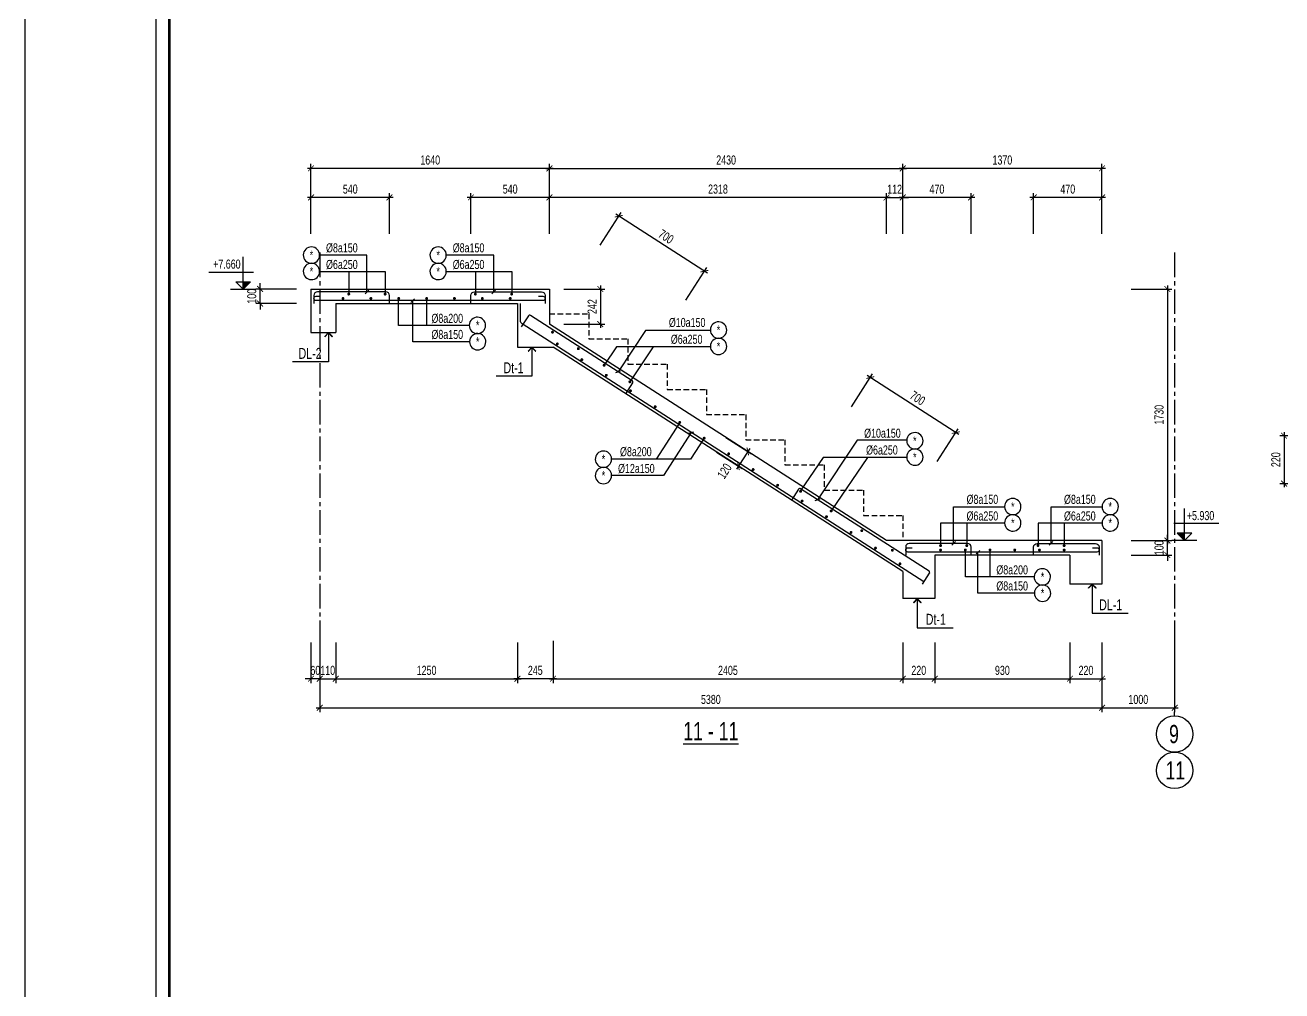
# Model space of a CAD drawing. Header units: millimetres. Extents: x -77370 to 109412, y -14880 to 214694.
# Drawn here: x 0 to 17287, y 52268 to 65554 of the extents above; entities that cross this region are included whole.
import ezdxf
from ezdxf.enums import TextEntityAlignment as Align

# ---------------------------------------------------------------- set-up
doc = ezdxf.new("R2010")
doc.units = ezdxf.units.MM
doc.header["$LTSCALE"] = 300
doc.header["$MEASUREMENT"] = 0
doc.header["$PDMODE"] = 66
doc.linetypes.add('CENTER2', pattern=[1.125, 0.75, -0.125, 0.125, -0.125])
doc.linetypes.add('HIDDEN', pattern=[0.375, 0.25, -0.125])
doc.layers.get('0').update_dxf_attribs({"linetype": 'CONTINUOUS'})
doc.layers.get('DEFPOINTS').update_dxf_attribs({"linetype": 'CONTINUOUS'})
for name, color, linetype in [('CDC-KHUNGTEN', 7, 'CONTINUOUS'), ('CDC.01.AXIS', 160, 'CENTER2'), ('CDC.02.DIM', 1, 'CONTINUOUS'), ('CDC.03.BORDER', 3, 'CONTINUOUS'), ('CDC.04.HIDDEN', 8, 'HIDDEN'), ('CDC.05.STEEL', 4, 'CONTINUOUS'), ('CDC.06.TEXT', 2, 'CONTINUOUS'), ('CDC.11.NOTE', 8, 'CONTINUOUS'), ('CDC.14.STEELNUM', 2, 'CONTINUOUS'), ('KCS_SNODE', 6, 'CONTINUOUS')]:
    doc.layers.add(name, color=color, linetype=linetype)
doc.styles.add('KCS_SMTEXT', font='arial.ttf', dxfattribs={"width": 0.7})
doc.styles.add('SMTEXT', font='arial.ttf', dxfattribs={"width": 0.7})
doc.dimstyles.new('DIM CHI TIET', dxfattribs={"dimscale": 2, "dimtxt": 62.5, "dimasz": 40, "dimexe": 30, "dimexo": 0, "dimgap": 25, "dimtad": 1, "dimdec": 0, "dimlfac": 0.333333, "dimzin": 13, "dimdsep": 46, "dimtxsty": 'KCS_SMTEXT', "dimblk": 'ARCHTICK', "dimcen": 0, "dimdle": 25, "dimclrd": 1, "dimclre": 1, "dimclrt": 2, "dimadec": 0, "dimazin": 0, "dimtfac": 1, "dimtdec": 0, "dimtix": 1, "dimtmove": 2, "dimatfit": 3, "dimfxl": 1, "dimtolj": 1, "dimtzin": 13, "dimarcsym": 0})
doc.dimstyles.new('KCS_DIM25', dxfattribs={"dimscale": 2, "dimtxt": 62.5, "dimasz": 40, "dimexe": 30, "dimexo": 0, "dimgap": 25, "dimtad": 1, "dimdec": 0, "dimlfac": 0.5, "dimzin": 13, "dimdsep": 46, "dimtxsty": 'KCS_SMTEXT', "dimblk": 'ARCHTICK', "dimcen": 0, "dimdle": 25, "dimclrd": 1, "dimclre": 1, "dimclrt": 2, "dimadec": 0, "dimazin": 0, "dimtfac": 1, "dimtdec": 0, "dimtix": 1, "dimtmove": 2, "dimatfit": 3, "dimfxl": 1, "dimtolj": 1, "dimtzin": 13, "dimarcsym": 0})

# ---------------------------------------------------------------- blocks, each defined once
blk = doc.blocks.new('_ArchTick')
at = {"color": 0, "linetype": 'ByBlock', "const_width": 0.15}
blk.add_lwpolyline([(-0.5, -0.5), (0.5, 0.5)], dxfattribs=at)
blk = doc.blocks.new('*D69')
at = {"layer": 'CDC.02.DIM', "color": 1, "lineweight": -2, "transparency": 16777216}
for p, q in [((3732, 61924), (3172, 61924)), ((3232, 61924), (3232, 62004)), ((3232, 61724), (3232, 61924)), ((3732, 61724), (3172, 61724)), ((3232, 61724), (3232, 61644))]:
    blk.add_line(p, q, dxfattribs=at)
at = {"layer": 'DEFPOINTS', "color": 0, "transparency": 16777216}
for p in [(3232, 61924), (3732, 61924), (3732, 61724)]:
    blk.add_point(p, dxfattribs=at)
at = {"layer": 'CDC.02.DIM', "color": 1, "lineweight": -2, "transparency": 16777216, "xscale": 80, "yscale": 80, "zscale": 80}
for p, rotation in [((3232, 61924), 270), ((3232, 61724), 90)]:
    blk.add_blockref('_ArchTick', p, dxfattribs=dict(at, rotation=rotation))
at = {"layer": 'CDC.02.DIM', "color": 2, "transparency": 16777216, "insert": (3118, 61824), "char_height": 125, "attachment_point": 5, "rotation": 90, "style": 'KCS_SMTEXT'}
blk.add_mtext('\\A1;100', dxfattribs=at)
blk = doc.blocks.new('*D70')
at = {"layer": 'CDC.02.DIM', "color": 1, "lineweight": -2, "transparency": 16777216}
for p, q in [((6772, 57063), (6772, 56503)), ((7261, 57082), (7261, 56503)), ((7311, 56563), (6722, 56563))]:
    blk.add_line(p, q, dxfattribs=at)
at = {"layer": 'DEFPOINTS', "color": 0, "transparency": 16777216}
for p in [(6772, 57063), (7261, 57082), (6772, 56563)]:
    blk.add_point(p, dxfattribs=at)
at = {"layer": 'CDC.02.DIM', "color": 1, "lineweight": -2, "transparency": 16777216, "xscale": 80, "yscale": 80, "zscale": 80, "rotation": 180}
blk.add_blockref('_ArchTick', (6772, 56563), dxfattribs=at)
at = {"layer": 'CDC.02.DIM', "color": 1, "lineweight": -2, "transparency": 16777216, "xscale": 80, "yscale": 80, "zscale": 80}
blk.add_blockref('_ArchTick', (7261, 56563), dxfattribs=at)
at = {"layer": 'CDC.02.DIM', "color": 2, "transparency": 16777216, "insert": (7017, 56677), "char_height": 125, "attachment_point": 5, "style": 'KCS_SMTEXT'}
blk.add_mtext('\\A1;245', dxfattribs=at)
blk = doc.blocks.new('*D71')
at = {"layer": 'CDC.02.DIM', "color": 1, "lineweight": -2, "transparency": 16777216}
for p, q in [((3932, 57063), (3932, 56503)), ((4052, 57063), (4052, 56503)), ((3932, 56563), (3852, 56563)), ((4052, 56563), (3932, 56563)), ((4052, 56563), (4132, 56563))]:
    blk.add_line(p, q, dxfattribs=at)
at = {"layer": 'DEFPOINTS', "color": 0, "transparency": 16777216}
for p in [(3932, 57063), (4052, 57063), (3932, 56563)]:
    blk.add_point(p, dxfattribs=at)
at = {"layer": 'CDC.02.DIM', "color": 1, "lineweight": -2, "transparency": 16777216, "xscale": 80, "yscale": 80, "zscale": 80}
blk.add_blockref('_ArchTick', (3932, 56563), dxfattribs=at)
at = {"layer": 'CDC.02.DIM', "color": 1, "lineweight": -2, "transparency": 16777216, "xscale": 80, "yscale": 80, "zscale": 80, "rotation": 180}
blk.add_blockref('_ArchTick', (4052, 56563), dxfattribs=at)
at = {"layer": 'CDC.02.DIM', "color": 2, "transparency": 16777216, "insert": (3992, 56677), "char_height": 125, "attachment_point": 5, "style": 'KCS_SMTEXT'}
blk.add_mtext('\\A1;60', dxfattribs=at)
blk = doc.blocks.new('*D72')
at = {"layer": 'CDC.02.DIM', "color": 1, "lineweight": -2, "transparency": 16777216}
for p, q in [((4052, 57063), (4052, 56103)), ((14812, 57063), (14812, 56103)), ((4002, 56163), (14862, 56163))]:
    blk.add_line(p, q, dxfattribs=at)
at = {"layer": 'DEFPOINTS', "color": 0, "transparency": 16777216}
for p in [(4052, 57063), (14812, 57063), (14812, 56163)]:
    blk.add_point(p, dxfattribs=at)
at = {"layer": 'CDC.02.DIM', "color": 1, "lineweight": -2, "transparency": 16777216, "xscale": 80, "yscale": 80, "zscale": 80, "rotation": 180}
blk.add_blockref('_ArchTick', (4052, 56163), dxfattribs=at)
at = {"layer": 'CDC.02.DIM', "color": 1, "lineweight": -2, "transparency": 16777216, "xscale": 80, "yscale": 80, "zscale": 80}
blk.add_blockref('_ArchTick', (14812, 56163), dxfattribs=at)
at = {"layer": 'CDC.02.DIM', "color": 2, "transparency": 16777216, "insert": (9432, 56277), "char_height": 125, "attachment_point": 5, "style": 'KCS_SMTEXT'}
blk.add_mtext('\\A1;5380', dxfattribs=at)
blk = doc.blocks.new('*D73')
at = {"layer": 'CDC.02.DIM', "color": 1, "lineweight": -2, "transparency": 16777216}
for p, q in [((14812, 57063), (14812, 56103)), ((15812, 57063), (15812, 56103)), ((14762, 56163), (15862, 56163))]:
    blk.add_line(p, q, dxfattribs=at)
at = {"layer": 'DEFPOINTS', "color": 0, "transparency": 16777216}
for p in [(14812, 57063), (15812, 57063), (15812, 56163)]:
    blk.add_point(p, dxfattribs=at)
at = {"layer": 'CDC.02.DIM', "color": 1, "lineweight": -2, "transparency": 16777216, "xscale": 80, "yscale": 80, "zscale": 80, "rotation": 180}
blk.add_blockref('_ArchTick', (14812, 56163), dxfattribs=at)
at = {"layer": 'CDC.02.DIM', "color": 1, "lineweight": -2, "transparency": 16777216, "xscale": 80, "yscale": 80, "zscale": 80}
blk.add_blockref('_ArchTick', (15812, 56163), dxfattribs=at)
at = {"layer": 'CDC.02.DIM', "color": 2, "transparency": 16777216, "insert": (15312, 56277), "char_height": 125, "attachment_point": 5, "style": 'KCS_SMTEXT'}
blk.add_mtext('\\A1;{\\C7;1000}', dxfattribs=at)
blk = doc.blocks.new('*D74')
at = {"layer": 'CDC.02.DIM', "color": 1, "lineweight": -2, "transparency": 16777216}
for p, q in [((14372, 57063), (14372, 56503)), ((14812, 57063), (14812, 56503)), ((14322, 56563), (14862, 56563))]:
    blk.add_line(p, q, dxfattribs=at)
at = {"layer": 'DEFPOINTS', "color": 0, "transparency": 16777216}
for p in [(14372, 57063), (14812, 57063), (14812, 56563)]:
    blk.add_point(p, dxfattribs=at)
at = {"layer": 'CDC.02.DIM', "color": 1, "lineweight": -2, "transparency": 16777216, "xscale": 80, "yscale": 80, "zscale": 80, "rotation": 180}
blk.add_blockref('_ArchTick', (14372, 56563), dxfattribs=at)
at = {"layer": 'CDC.02.DIM', "color": 1, "lineweight": -2, "transparency": 16777216, "xscale": 80, "yscale": 80, "zscale": 80}
blk.add_blockref('_ArchTick', (14812, 56563), dxfattribs=at)
at = {"layer": 'CDC.02.DIM', "color": 2, "transparency": 16777216, "insert": (14592, 56677), "char_height": 125, "attachment_point": 5, "style": 'KCS_SMTEXT'}
blk.add_mtext('\\A1;220', dxfattribs=at)
blk = doc.blocks.new('*D75')
at = {"layer": 'CDC.02.DIM', "color": 1, "lineweight": -2, "transparency": 16777216}
for p, q in [((12072, 57063), (12072, 56503)), ((12512, 57063), (12512, 56503)), ((12022, 56563), (12562, 56563))]:
    blk.add_line(p, q, dxfattribs=at)
at = {"layer": 'DEFPOINTS', "color": 0, "transparency": 16777216}
for p in [(12072, 57063), (12512, 57063), (12512, 56563)]:
    blk.add_point(p, dxfattribs=at)
at = {"layer": 'CDC.02.DIM', "color": 1, "lineweight": -2, "transparency": 16777216, "xscale": 80, "yscale": 80, "zscale": 80, "rotation": 180}
blk.add_blockref('_ArchTick', (12072, 56563), dxfattribs=at)
at = {"layer": 'CDC.02.DIM', "color": 1, "lineweight": -2, "transparency": 16777216, "xscale": 80, "yscale": 80, "zscale": 80}
blk.add_blockref('_ArchTick', (12512, 56563), dxfattribs=at)
at = {"layer": 'CDC.02.DIM', "color": 2, "transparency": 16777216, "insert": (12292, 56677), "char_height": 125, "attachment_point": 5, "style": 'KCS_SMTEXT'}
blk.add_mtext('\\A1;220', dxfattribs=at)
blk = doc.blocks.new('*D76')
at = {"layer": 'CDC.02.DIM', "color": 1, "lineweight": -2, "transparency": 16777216}
for p, q in [((4052, 57063), (4052, 56503)), ((4273, 57063), (4273, 56503)), ((4052, 56563), (3972, 56563)), ((4052, 56563), (4273, 56563)), ((4273, 56563), (4353, 56563))]:
    blk.add_line(p, q, dxfattribs=at)
at = {"layer": 'DEFPOINTS', "color": 0, "transparency": 16777216}
for p in [(4052, 57063), (4273, 57063), (4273, 56563)]:
    blk.add_point(p, dxfattribs=at)
at = {"layer": 'CDC.02.DIM', "color": 1, "lineweight": -2, "transparency": 16777216, "xscale": 80, "yscale": 80, "zscale": 80}
blk.add_blockref('_ArchTick', (4052, 56563), dxfattribs=at)
at = {"layer": 'CDC.02.DIM', "color": 1, "lineweight": -2, "transparency": 16777216, "xscale": 80, "yscale": 80, "zscale": 80, "rotation": 180}
blk.add_blockref('_ArchTick', (4273, 56563), dxfattribs=at)
at = {"layer": 'CDC.02.DIM', "color": 2, "transparency": 16777216, "insert": (4162, 56677), "char_height": 125, "attachment_point": 5, "style": 'KCS_SMTEXT'}
blk.add_mtext('\\A1;110', dxfattribs=at)
blk = doc.blocks.new('*D77')
at = {"layer": 'CDC.02.DIM', "color": 1, "lineweight": -2, "transparency": 16777216}
for p, q in [((15212, 58464), (15772, 58464)), ((15712, 58464), (15712, 58544)), ((15712, 58264), (15712, 58464)), ((15212, 58264), (15772, 58264)), ((15712, 58264), (15712, 58184))]:
    blk.add_line(p, q, dxfattribs=at)
at = {"layer": 'DEFPOINTS', "color": 0, "transparency": 16777216}
for p in [(15212, 58464), (15712, 58464), (15212, 58264)]:
    blk.add_point(p, dxfattribs=at)
at = {"layer": 'CDC.02.DIM', "color": 1, "lineweight": -2, "transparency": 16777216, "xscale": 80, "yscale": 80, "zscale": 80}
for p, rotation in [((15712, 58464), 270), ((15712, 58264), 90)]:
    blk.add_blockref('_ArchTick', p, dxfattribs=dict(at, rotation=rotation))
at = {"layer": 'CDC.02.DIM', "color": 2, "transparency": 16777216, "insert": (15598, 58364), "char_height": 125, "attachment_point": 5, "rotation": 90, "style": 'KCS_SMTEXT'}
blk.add_mtext('\\A1;100', dxfattribs=at)
blk = doc.blocks.new('*D97')
at = {"layer": 'CDC.02.DIM', "color": 1, "lineweight": -2, "transparency": 16777216}
for p, q in [((15212, 61924), (15772, 61924)), ((15712, 61974), (15712, 58414)), ((15212, 58464), (15772, 58464))]:
    blk.add_line(p, q, dxfattribs=at)
at = {"layer": 'DEFPOINTS', "color": 0, "transparency": 16777216}
for p in [(15212, 61924), (15212, 58464), (15712, 58464)]:
    blk.add_point(p, dxfattribs=at)
at = {"layer": 'CDC.02.DIM', "color": 1, "lineweight": -2, "transparency": 16777216, "xscale": 80, "yscale": 80, "zscale": 80}
for p, rotation in [((15712, 61924), 90), ((15712, 58464), 270)]:
    blk.add_blockref('_ArchTick', p, dxfattribs=dict(at, rotation=rotation))
at = {"layer": 'CDC.02.DIM', "color": 2, "transparency": 16777216, "insert": (15598, 60194), "char_height": 125, "attachment_point": 5, "rotation": 90, "style": 'KCS_SMTEXT'}
blk.add_mtext('\\A1;1730', dxfattribs=at)
blk = doc.blocks.new('*D101')
at = {"layer": 'CDC.02.DIM', "color": 1, "lineweight": -2, "transparency": 16777216}
for p, q in [((7909, 62526), (8198, 62977)), ((9386, 62143), (8123, 62953)), ((9087, 61769), (9376, 62220))]:
    blk.add_line(p, q, dxfattribs=at)
at = {"layer": 'DEFPOINTS', "color": 0, "transparency": 16777216}
for p in [(8166, 62926), (7909, 62526), (9087, 61769)]:
    blk.add_point(p, dxfattribs=at)
at = {"layer": 'CDC.02.DIM', "color": 1, "lineweight": -2, "transparency": 16777216}
for p, xscale, yscale, zscale, rotation in [((8166, 62926), 80, 80, 80, 147.3005388572391), ((9344, 62170), 80.00000000000001, 80.00000000000001, 80.00000000000001, 327.3005388572391)]:
    blk.add_blockref('_ArchTick', p, dxfattribs=dict(at, xscale=xscale, yscale=yscale, zscale=zscale, rotation=rotation))
at = {"layer": 'CDC.02.DIM', "color": 2, "transparency": 16777216, "insert": (8816, 62644), "char_height": 125, "attachment_point": 5, "rotation": 327.3005, "style": 'KCS_SMTEXT'}
blk.add_mtext('\\A1;700', dxfattribs=at)
blk = doc.blocks.new('*D102')
at = {"layer": 'CDC.02.DIM', "color": 1, "lineweight": -2, "transparency": 16777216}
for p, q in [((11367, 60305), (11657, 60756)), ((12844, 59922), (11582, 60733)), ((12545, 59549), (12835, 60000))]:
    blk.add_line(p, q, dxfattribs=at)
at = {"layer": 'DEFPOINTS', "color": 0, "transparency": 16777216}
for p in [(11624, 60706), (11367, 60305), (12545, 59549)]:
    blk.add_point(p, dxfattribs=at)
at = {"layer": 'CDC.02.DIM', "color": 1, "lineweight": -2, "transparency": 16777216}
for p, xscale, yscale, zscale, rotation in [((11624, 60706), 80, 80, 80, 147.3005388572391), ((12802, 59949), 80.00000000000001, 80.00000000000001, 80.00000000000001, 327.3005388572391)]:
    blk.add_blockref('_ArchTick', p, dxfattribs=dict(at, xscale=xscale, yscale=yscale, zscale=zscale, rotation=rotation))
at = {"layer": 'CDC.02.DIM', "color": 2, "transparency": 16777216, "insert": (12275, 60423), "char_height": 125, "attachment_point": 5, "rotation": 327.3005, "style": 'KCS_SMTEXT'}
blk.add_mtext('\\A1;700', dxfattribs=at)
blk = doc.blocks.new('*D103')
at = {"layer": 'CDC.02.DIM', "color": 1, "lineweight": -2, "transparency": 16777216}
for p, q in [((9639, 59883), (9992, 59656)), ((9510, 59681), (9862, 59454)), ((9968, 59731), (9785, 59445))]:
    blk.add_line(p, q, dxfattribs=at)
at = {"layer": 'DEFPOINTS', "color": 0, "transparency": 16777216}
for p in [(9639, 59883), (9510, 59681), (9812, 59487)]:
    blk.add_point(p, dxfattribs=at)
at = {"layer": 'CDC.02.DIM', "color": 1, "lineweight": -2, "transparency": 16777216, "xscale": 80, "yscale": 80, "zscale": 80}
for p, rotation in [((9941, 59689), 57.30053886846514), ((9812, 59487), 237.3005388684652)]:
    blk.add_blockref('_ArchTick', p, dxfattribs=dict(at, rotation=rotation))
at = {"layer": 'CDC.02.DIM', "color": 2, "transparency": 16777216, "insert": (9620, 59419), "char_height": 125, "attachment_point": 5, "rotation": 57.3005, "style": 'KCS_SMTEXT'}
blk.add_mtext('\\A1;120', dxfattribs=at)
blk = doc.blocks.new('*D118')
at = {"layer": 'CDC.02.DIM', "color": 1, "lineweight": -2, "transparency": 16777216}
for p, q in [((3932, 63084), (3932, 63644)), ((7212, 63084), (7212, 63644)), ((7262, 63584), (3882, 63584))]:
    blk.add_line(p, q, dxfattribs=at)
at = {"layer": 'DEFPOINTS', "color": 0, "transparency": 16777216}
for p in [(3932, 63584), (3932, 63084), (7212, 63084)]:
    blk.add_point(p, dxfattribs=at)
at = {"layer": 'CDC.02.DIM', "color": 1, "lineweight": -2, "transparency": 16777216, "xscale": 80, "yscale": 80, "zscale": 80, "rotation": 180}
blk.add_blockref('_ArchTick', (3932, 63584), dxfattribs=at)
at = {"layer": 'CDC.02.DIM', "color": 1, "lineweight": -2, "transparency": 16777216, "xscale": 80, "yscale": 80, "zscale": 80}
blk.add_blockref('_ArchTick', (7212, 63584), dxfattribs=at)
at = {"layer": 'CDC.02.DIM', "color": 2, "transparency": 16777216, "insert": (5572, 63698), "char_height": 125, "attachment_point": 5, "style": 'KCS_SMTEXT'}
blk.add_mtext('\\A1;1640', dxfattribs=at)
blk = doc.blocks.new('*D119')
at = {"layer": 'CDC.02.DIM', "color": 1, "lineweight": -2, "transparency": 16777216}
for p, q in [((7212, 63084), (7212, 63644)), ((12072, 63084), (12072, 63644)), ((7162, 63584), (12122, 63584))]:
    blk.add_line(p, q, dxfattribs=at)
at = {"layer": 'DEFPOINTS', "color": 0, "transparency": 16777216}
for p in [(12072, 63584), (7212, 63084), (12072, 63084)]:
    blk.add_point(p, dxfattribs=at)
at = {"layer": 'CDC.02.DIM', "color": 1, "lineweight": -2, "transparency": 16777216, "xscale": 80, "yscale": 80, "zscale": 80, "rotation": 180}
blk.add_blockref('_ArchTick', (7212, 63584), dxfattribs=at)
at = {"layer": 'CDC.02.DIM', "color": 1, "lineweight": -2, "transparency": 16777216, "xscale": 80, "yscale": 80, "zscale": 80}
blk.add_blockref('_ArchTick', (12072, 63584), dxfattribs=at)
at = {"layer": 'CDC.02.DIM', "color": 2, "transparency": 16777216, "insert": (9642, 63698), "char_height": 125, "attachment_point": 5, "style": 'KCS_SMTEXT'}
blk.add_mtext('\\A1;2430', dxfattribs=at)
blk = doc.blocks.new('*D120')
at = {"layer": 'CDC.02.DIM', "color": 1, "lineweight": -2, "transparency": 16777216}
for p, q in [((12072, 63084), (12072, 63644)), ((14812, 63084), (14812, 63644)), ((14862, 63584), (12022, 63584))]:
    blk.add_line(p, q, dxfattribs=at)
at = {"layer": 'DEFPOINTS', "color": 0, "transparency": 16777216}
for p in [(12072, 63584), (12072, 63084), (14812, 63084)]:
    blk.add_point(p, dxfattribs=at)
at = {"layer": 'CDC.02.DIM', "color": 1, "lineweight": -2, "transparency": 16777216, "xscale": 80, "yscale": 80, "zscale": 80, "rotation": 180}
blk.add_blockref('_ArchTick', (12072, 63584), dxfattribs=at)
at = {"layer": 'CDC.02.DIM', "color": 1, "lineweight": -2, "transparency": 16777216, "xscale": 80, "yscale": 80, "zscale": 80}
blk.add_blockref('_ArchTick', (14812, 63584), dxfattribs=at)
at = {"layer": 'CDC.02.DIM', "color": 2, "transparency": 16777216, "insert": (13442, 63698), "char_height": 125, "attachment_point": 5, "style": 'KCS_SMTEXT'}
blk.add_mtext('\\A1;1370', dxfattribs=at)
blk = doc.blocks.new('*D121')
at = {"layer": 'CDC.02.DIM', "color": 1, "lineweight": -2, "transparency": 16777216}
for p, q in [((14862, 63184), (13822, 63184)), ((13872, 62684), (13872, 63244)), ((14812, 62684), (14812, 63244))]:
    blk.add_line(p, q, dxfattribs=at)
at = {"layer": 'DEFPOINTS', "color": 0, "transparency": 16777216}
for p in [(13872, 63184), (13872, 62684), (14812, 62684)]:
    blk.add_point(p, dxfattribs=at)
at = {"layer": 'CDC.02.DIM', "color": 1, "lineweight": -2, "transparency": 16777216, "xscale": 80, "yscale": 80, "zscale": 80, "rotation": 180}
blk.add_blockref('_ArchTick', (13872, 63184), dxfattribs=at)
at = {"layer": 'CDC.02.DIM', "color": 1, "lineweight": -2, "transparency": 16777216, "xscale": 80, "yscale": 80, "zscale": 80}
blk.add_blockref('_ArchTick', (14812, 63184), dxfattribs=at)
at = {"layer": 'CDC.02.DIM', "color": 2, "transparency": 16777216, "insert": (14342, 63298), "char_height": 125, "attachment_point": 5, "style": 'KCS_SMTEXT'}
blk.add_mtext('\\A1;470', dxfattribs=at)
blk = doc.blocks.new('*D122')
at = {"layer": 'CDC.02.DIM', "color": 1, "lineweight": -2, "transparency": 16777216}
for p, q in [((13062, 63184), (12022, 63184)), ((12072, 62684), (12072, 63244)), ((13012, 62684), (13012, 63244))]:
    blk.add_line(p, q, dxfattribs=at)
at = {"layer": 'DEFPOINTS', "color": 0, "transparency": 16777216}
for p in [(12072, 63184), (12072, 62684), (13012, 62684)]:
    blk.add_point(p, dxfattribs=at)
at = {"layer": 'CDC.02.DIM', "color": 1, "lineweight": -2, "transparency": 16777216, "xscale": 80, "yscale": 80, "zscale": 80, "rotation": 180}
blk.add_blockref('_ArchTick', (12072, 63184), dxfattribs=at)
at = {"layer": 'CDC.02.DIM', "color": 1, "lineweight": -2, "transparency": 16777216, "xscale": 80, "yscale": 80, "zscale": 80}
blk.add_blockref('_ArchTick', (13012, 63184), dxfattribs=at)
at = {"layer": 'CDC.02.DIM', "color": 2, "transparency": 16777216, "insert": (12542, 63298), "char_height": 125, "attachment_point": 5, "style": 'KCS_SMTEXT'}
blk.add_mtext('\\A1;470', dxfattribs=at)
blk = doc.blocks.new('*D128')
at = {"layer": 'CDC.02.DIM', "color": 1, "lineweight": -2, "transparency": 16777216}
for p, q in [((5062, 63184), (3882, 63184)), ((3932, 62684), (3932, 63244)), ((5012, 62684), (5012, 63244))]:
    blk.add_line(p, q, dxfattribs=at)
at = {"layer": 'DEFPOINTS', "color": 0, "transparency": 16777216}
for p in [(3932, 63184), (3932, 62684), (5012, 62684)]:
    blk.add_point(p, dxfattribs=at)
at = {"layer": 'CDC.02.DIM', "color": 1, "lineweight": -2, "transparency": 16777216, "xscale": 80, "yscale": 80, "zscale": 80, "rotation": 180}
blk.add_blockref('_ArchTick', (3932, 63184), dxfattribs=at)
at = {"layer": 'CDC.02.DIM', "color": 1, "lineweight": -2, "transparency": 16777216, "xscale": 80, "yscale": 80, "zscale": 80}
blk.add_blockref('_ArchTick', (5012, 63184), dxfattribs=at)
at = {"layer": 'CDC.02.DIM', "color": 2, "transparency": 16777216, "insert": (4472, 63298), "char_height": 125, "attachment_point": 5, "style": 'KCS_SMTEXT'}
blk.add_mtext('\\A1;540', dxfattribs=at)
blk = doc.blocks.new('*D129')
at = {"layer": 'CDC.02.DIM', "color": 1, "lineweight": -2, "transparency": 16777216}
for p, q in [((7262, 63184), (6082, 63184)), ((6132, 62684), (6132, 63244)), ((7212, 62684), (7212, 63244))]:
    blk.add_line(p, q, dxfattribs=at)
at = {"layer": 'DEFPOINTS', "color": 0, "transparency": 16777216}
for p in [(6132, 63184), (6132, 62684), (7212, 62684)]:
    blk.add_point(p, dxfattribs=at)
at = {"layer": 'CDC.02.DIM', "color": 1, "lineweight": -2, "transparency": 16777216, "xscale": 80, "yscale": 80, "zscale": 80, "rotation": 180}
blk.add_blockref('_ArchTick', (6132, 63184), dxfattribs=at)
at = {"layer": 'CDC.02.DIM', "color": 1, "lineweight": -2, "transparency": 16777216, "xscale": 80, "yscale": 80, "zscale": 80}
blk.add_blockref('_ArchTick', (7212, 63184), dxfattribs=at)
at = {"layer": 'CDC.02.DIM', "color": 2, "transparency": 16777216, "insert": (6672, 63298), "char_height": 125, "attachment_point": 5, "style": 'KCS_SMTEXT'}
blk.add_mtext('\\A1;540', dxfattribs=at)
blk = doc.blocks.new('*D169')
at = {"layer": 'CDC.02.DIM', "color": 1, "lineweight": -2, "transparency": 16777216}
for p, q in [((17817, 59906), (17257, 59906)), ((17317, 59956), (17317, 59196)), ((17817, 59246), (17257, 59246))]:
    blk.add_line(p, q, dxfattribs=at)
at = {"layer": 'DEFPOINTS', "color": 0, "transparency": 16777216}
for p in [(17817, 59906), (17317, 59246), (17817, 59246)]:
    blk.add_point(p, dxfattribs=at)
at = {"layer": 'CDC.02.DIM', "color": 1, "lineweight": -2, "transparency": 16777216, "xscale": 80, "yscale": 80, "zscale": 80}
for p, rotation in [((17317, 59906), 90), ((17317, 59246), 270)]:
    blk.add_blockref('_ArchTick', p, dxfattribs=dict(at, rotation=rotation))
at = {"layer": 'CDC.02.DIM', "color": 2, "transparency": 16777216, "insert": (17204, 59576), "char_height": 125, "attachment_point": 5, "rotation": 90, "style": 'KCS_SMTEXT'}
blk.add_mtext('\\A1;220', dxfattribs=at)
blk = doc.blocks.new('*D180')
at = {"layer": 'CDC.02.DIM', "color": 1, "lineweight": -2, "transparency": 16777216}
for p, q in [((4273, 57063), (4273, 56503)), ((6772, 57063), (6772, 56503)), ((4223, 56563), (6822, 56563))]:
    blk.add_line(p, q, dxfattribs=at)
at = {"layer": 'DEFPOINTS', "color": 0, "transparency": 16777216}
for p in [(4273, 57063), (6772, 57063), (6772, 56563)]:
    blk.add_point(p, dxfattribs=at)
at = {"layer": 'CDC.02.DIM', "color": 1, "lineweight": -2, "transparency": 16777216, "xscale": 80, "yscale": 80, "zscale": 80, "rotation": 180}
blk.add_blockref('_ArchTick', (4273, 56563), dxfattribs=at)
at = {"layer": 'CDC.02.DIM', "color": 1, "lineweight": -2, "transparency": 16777216, "xscale": 80, "yscale": 80, "zscale": 80}
blk.add_blockref('_ArchTick', (6772, 56563), dxfattribs=at)
at = {"layer": 'CDC.02.DIM', "color": 2, "transparency": 16777216, "insert": (5522, 56677), "char_height": 125, "attachment_point": 5, "style": 'KCS_SMTEXT'}
blk.add_mtext('\\A1;1250', dxfattribs=at)
blk = doc.blocks.new('*D181')
at = {"layer": 'CDC.02.DIM', "color": 1, "lineweight": -2, "transparency": 16777216}
for p, q in [((7261, 57082), (7261, 56503)), ((12072, 57063), (12072, 56503)), ((7211, 56563), (12122, 56563))]:
    blk.add_line(p, q, dxfattribs=at)
at = {"layer": 'DEFPOINTS', "color": 0, "transparency": 16777216}
for p in [(7261, 57082), (12072, 57063), (12072, 56563)]:
    blk.add_point(p, dxfattribs=at)
at = {"layer": 'CDC.02.DIM', "color": 1, "lineweight": -2, "transparency": 16777216, "xscale": 80, "yscale": 80, "zscale": 80, "rotation": 180}
blk.add_blockref('_ArchTick', (7261, 56563), dxfattribs=at)
at = {"layer": 'CDC.02.DIM', "color": 1, "lineweight": -2, "transparency": 16777216, "xscale": 80, "yscale": 80, "zscale": 80}
blk.add_blockref('_ArchTick', (12072, 56563), dxfattribs=at)
at = {"layer": 'CDC.02.DIM', "color": 2, "transparency": 16777216, "insert": (9667, 56677), "char_height": 125, "attachment_point": 5, "style": 'KCS_SMTEXT'}
blk.add_mtext('\\A1;2405', dxfattribs=at)
blk = doc.blocks.new('*D182')
at = {"layer": 'CDC.02.DIM', "color": 1, "lineweight": -2, "transparency": 16777216}
for p, q in [((12512, 57063), (12512, 56503)), ((14372, 57063), (14372, 56503)), ((12462, 56563), (14422, 56563))]:
    blk.add_line(p, q, dxfattribs=at)
at = {"layer": 'DEFPOINTS', "color": 0, "transparency": 16777216}
for p in [(12512, 57063), (14372, 57063), (14372, 56563)]:
    blk.add_point(p, dxfattribs=at)
at = {"layer": 'CDC.02.DIM', "color": 1, "lineweight": -2, "transparency": 16777216, "xscale": 80, "yscale": 80, "zscale": 80, "rotation": 180}
blk.add_blockref('_ArchTick', (12512, 56563), dxfattribs=at)
at = {"layer": 'CDC.02.DIM', "color": 1, "lineweight": -2, "transparency": 16777216, "xscale": 80, "yscale": 80, "zscale": 80}
blk.add_blockref('_ArchTick', (14372, 56563), dxfattribs=at)
at = {"layer": 'CDC.02.DIM', "color": 2, "transparency": 16777216, "insert": (13442, 56677), "char_height": 125, "attachment_point": 5, "style": 'KCS_SMTEXT'}
blk.add_mtext('\\A1;930', dxfattribs=at)
blk = doc.blocks.new('*D1432')
at = {"layer": 'CDC.02.DIM', "color": 1, "lineweight": -2, "transparency": 16777216}
for p, q in [((7412, 61924), (7972, 61924)), ((7912, 61974), (7912, 61391)), ((7412, 61441), (7972, 61441))]:
    blk.add_line(p, q, dxfattribs=at)
at = {"layer": 'DEFPOINTS', "color": 0, "transparency": 16777216}
for p in [(7412, 61924), (7412, 61441), (7912, 61441)]:
    blk.add_point(p, dxfattribs=at)
at = {"layer": 'CDC.02.DIM', "color": 1, "lineweight": -2, "transparency": 16777216, "xscale": 80, "yscale": 80, "zscale": 80}
for p, rotation in [((7912, 61924), 90), ((7912, 61441), 270)]:
    blk.add_blockref('_ArchTick', p, dxfattribs=dict(at, rotation=rotation))
at = {"layer": 'CDC.02.DIM', "color": 2, "transparency": 16777216, "insert": (7799, 61682), "char_height": 125, "attachment_point": 5, "rotation": 90, "style": 'KCS_SMTEXT'}
blk.add_mtext('\\A1;242', dxfattribs=at)
blk = doc.blocks.new('*D1433')
at = {"layer": 'CDC.02.DIM', "color": 1, "lineweight": -2, "transparency": 16777216}
for p, q in [((11849, 63184), (11769, 63184)), ((11849, 62684), (11849, 63244)), ((11849, 63184), (12072, 63184)), ((12072, 62684), (12072, 63244)), ((12072, 63184), (12152, 63184))]:
    blk.add_line(p, q, dxfattribs=at)
at = {"layer": 'DEFPOINTS', "color": 0, "transparency": 16777216}
for p in [(12072, 63184), (11849, 62684), (12072, 62684)]:
    blk.add_point(p, dxfattribs=at)
at = {"layer": 'CDC.02.DIM', "color": 1, "lineweight": -2, "transparency": 16777216, "xscale": 80, "yscale": 80, "zscale": 80}
blk.add_blockref('_ArchTick', (11849, 63184), dxfattribs=at)
at = {"layer": 'CDC.02.DIM', "color": 1, "lineweight": -2, "transparency": 16777216, "xscale": 80, "yscale": 80, "zscale": 80, "rotation": 180}
blk.add_blockref('_ArchTick', (12072, 63184), dxfattribs=at)
at = {"layer": 'CDC.02.DIM', "color": 2, "transparency": 16777216, "insert": (11960, 63297), "char_height": 125, "attachment_point": 5, "style": 'KCS_SMTEXT'}
blk.add_mtext('\\A1;112', dxfattribs=at)
blk = doc.blocks.new('*D1434')
at = {"layer": 'CDC.02.DIM', "color": 1, "lineweight": -2, "transparency": 16777216}
for p, q in [((11899, 63184), (7162, 63184)), ((7212, 62684), (7212, 63244)), ((11849, 62684), (11849, 63244))]:
    blk.add_line(p, q, dxfattribs=at)
at = {"layer": 'DEFPOINTS', "color": 0, "transparency": 16777216}
for p in [(7212, 63184), (7212, 62684), (11849, 62684)]:
    blk.add_point(p, dxfattribs=at)
at = {"layer": 'CDC.02.DIM', "color": 1, "lineweight": -2, "transparency": 16777216, "xscale": 80, "yscale": 80, "zscale": 80, "rotation": 180}
blk.add_blockref('_ArchTick', (7212, 63184), dxfattribs=at)
at = {"layer": 'CDC.02.DIM', "color": 1, "lineweight": -2, "transparency": 16777216, "xscale": 80, "yscale": 80, "zscale": 80}
blk.add_blockref('_ArchTick', (11849, 63184), dxfattribs=at)
at = {"layer": 'CDC.02.DIM', "color": 2, "transparency": 16777216, "insert": (9530, 63298), "char_height": 125, "attachment_point": 5, "style": 'KCS_SMTEXT'}
blk.add_mtext('\\A1;2318', dxfattribs=at)
blk = doc.blocks.new('Khung tên chuẩn')
at = {"layer": 'CDC-KHUNGTEN', "color": 8}
blk.add_lwpolyline([(75096, 1100), (83000, 1100), (83000, 58300), (3000, 58300), (3000, 1100), (75096, 1100)], dxfattribs=at)
at = {"layer": 'CDC-KHUNGTEN', "color": 255, "lineweight": 60}
blk.add_lwpolyline([(74900, 1400), (74900, 58000), (3300, 58000), (3300, 1400), (74900, 1400)], close=True, dxfattribs=at)
at = {"layer": 'DEFPOINTS', "color": 1, "ltscale": 0.2}
blk.add_lwpolyline([(0, 0), (0, 59400), (84100, 59400), (84100, 0), (0, 0)], close=True, dxfattribs=at)

msp = doc.modelspace()

# ---------------------------------------------------------------- linework, layer by layer
at = {"layer": 'CDC.01.AXIS', "ltscale": 1.5}
for p, q in [((4052, 62424.1), (4052, 57063.3)), ((15812, 62424.1), (15812, 57063.3))]:
    msp.add_line(p, q, dxfattribs=at)
at = {"layer": 'CDC.02.DIM', "color": 1, "linetype": 'ByBlock'}
for p, q in [((2998.8, 61924.1), (2998.8, 62365.3)), ((2525.4, 62157.6), (3142.7, 62157.6)), ((2825.6, 61924.1), (3172, 61924.1)), ((2898.2, 62024.8), (3099.5, 62024.8)), ((2998.8, 61924.1), (2898.2, 62024.8)), ((2998.8, 61924.1), (3099.5, 62024.8)), ((15945.3, 58464.1), (15945.3, 58905.3)), ((16418.6, 58697.6), (15801.4, 58697.6)), ((16118.5, 58464.1), (15772, 58464.1)), ((16045.9, 58564.8), (15844.6, 58564.8)), ((15945.3, 58464.1), (15844.6, 58564.8)), ((15945.3, 58464.1), (16045.9, 58564.8))]:
    msp.add_line(p, q, dxfattribs=at)
at = {"layer": 'CDC.02.DIM'}
msp.add_line((15812, 56051.5), (15812, 56106.5), dxfattribs=at)
for centre in [(15812, 55801.5), (15812, 55301.5)]:
    msp.add_circle(centre, 250, dxfattribs=at)
for points in [[(3099.5, 62024.8), (2998.8, 61924.1), (2998.8, 62024.8)], [(15844.6, 58564.8), (15945.3, 58464.1), (15945.3, 58564.8)]]:
    msp.add_solid(points, dxfattribs=at)
at = {"layer": 'CDC.03.BORDER'}
for p, q in [((3932, 61924.1), (3932, 61324.1)), ((3932, 61924.1), (7212, 61924.1)), ((7212, 61924.1), (7212, 61440.8)), ((4272.5, 61724.1), (4272.5, 61324.1)), ((4272.5, 61724.1), (6772, 61724.1)), ((6772, 61724.1), (6772, 61124.1)), ((11848.9, 58464.1), (7212, 61440.8)), ((3932, 61324.1), (4272.5, 61324.1)), ((6772, 61124.1), (7261.2, 61124.1)), ((12072, 58035.6), (7261.2, 61124.1)), ((14812, 58464.1), (11848.9, 58464.1)), ((14812, 58464.1), (14812, 57864.1)), ((12512, 58264.1), (12512, 57664.1)), ((14372, 58264.1), (12512, 58264.1)), ((14372, 58264.1), (14372, 57864.1)), ((12072, 58035.6), (12072, 57664.1)), ((14812, 57864.1), (14372, 57864.1)), ((12512, 57664.1), (12072, 57664.1))]:
    msp.add_line(p, q, dxfattribs=at)
at = {"layer": 'CDC.04.HIDDEN'}
msp.add_lwpolyline([(7212, 61583.4), (7752, 61583.4), (7752, 61236.8), (8292, 61236.8), (8292, 60890.1), (8832, 60890.1), (8832, 60543.4), (9372, 60543.4), (9372, 60196.8), (9912, 60196.8), (9912, 59850.1), (10452, 59850.1), (10452, 59503.4), (10992, 59503.4), (10992, 59156.8), (11532, 59156.8), (11532, 58810.1), (12072, 58810.1), (12072, 58464.1)], dxfattribs=at)
at = {"layer": 'CDC.05.STEEL'}
for points in [[(5012, 61724.1), (5012, 61834.1, 0.4142137), (4962, 61884.1), (4022, 61884.1, 0.4142134), (3972, 61834.1), (3972, 61724.1)], [(6132, 61724.1), (6132, 61834.1, -0.4142137), (6182, 61884.1), (7102, 61884.1, -0.4142134), (7152, 61834.1), (7152, 61724.1)]]:
    msp.add_lwpolyline(points, format="xyb", dxfattribs=at)
at = {"layer": 'CDC.05.STEEL', "elevation": 0}
for points in [[(7062, 61824.1), (7122, 61824.1, -1), (7122, 61764.1), (4002, 61764.1, -1), (4002, 61824.1), (4062, 61824.1)], [(13012, 58264.1), (13012, 58374.1, 0.4142137), (12962, 58424.1), (12162, 58424.1, 0.4142134), (12112, 58374.1), (12112, 58264.1)], [(14682, 58364.1), (14742, 58364.1, -1), (14742, 58304.1), (12142, 58304.1, -1), (12142, 58364.1), (12202, 58364.1)], [(13872, 58264.1), (13872, 58374.1, -0.4142137), (13922, 58424.1), (14722, 58424.1, -0.4142134), (14772, 58374.1), (14772, 58264.1)]]:
    msp.add_lwpolyline(points, format="xyb", dxfattribs=at)
at = {"layer": 'CDC.05.STEEL', "color": 4}
for points in [[(12362.4, 57896.8), (6835, 61445.2, -0.255364), (6812, 61487.3), (6812, 61724.1)], [(8260.5, 60482.6), (8357.7, 60634, 0.4142136), (8351.7, 60661.7), (6950, 61561.5, 0.4142136), (6922.4, 61555.5), (6825.1, 61404)], [(12342, 57862.4), (12439.2, 58013.8, 0.4142136), (12433.2, 58041.5), (10666, 59176, 0.4142136), (10638.3, 59170), (10541.1, 59018.5)]]:
    msp.add_lwpolyline(points, format="xyb", dxfattribs=at)
at = {"layer": 'CDC.11.NOTE'}
for p, q in [((4050.7, 62164.1), (4951.9, 62164.1)), ((4451.9, 62164.1), (4451.9, 61854.1)), ((4951.9, 62164.1), (4951.9, 61854.1)), ((5793.6, 62164.1), (6694.8, 62164.1)), ((6194.8, 62164.1), (6194.8, 61854.1)), ((6694.8, 62164.1), (6694.8, 61854.1)), ((9163.7, 59950.3), (8783, 59357.2)), ((9340.1, 59872.7), (9153.6, 59582.2)), ((11444, 59844.6), (10899.6, 59024.6)), ((12126.1, 59844.6), (11444, 59844.6)), ((9153.6, 59582.2), (8066.7, 59582.2)), ((10976.9, 59606.8), (10661, 59143.5)), ((12125.9, 59606.8), (10976.9, 59606.8)), ((11586.6, 59606.8), (11085.1, 58871.3)), ((8783, 59357.2), (8066.7, 59357.2)), ((13473.1, 58704.1), (12591.9, 58704.1)), ((12591.9, 58704.1), (12591.9, 58394.1)), ((12951.9, 58704.1), (12951.9, 58394.1)), ((14813.5, 58704.1), (13932.3, 58704.1)), ((13932.3, 58704.1), (13932.3, 58394.1)), ((14292.3, 58704.1), (14292.3, 58394.1))]:
    msp.add_line(p, q, dxfattribs=at)
for points in [[(4701.9, 61884.1), (4701.9, 62389.1), (4050.7, 62389.1)], [(6444.8, 61884.1), (6444.8, 62389.1), (5793.6, 62389.1)], [(6108.5, 61424.1), (5137.2, 61424.1), (5137.2, 61794.1)], [(6112.4, 61199.1), (5330.7, 61199.1), (5330.7, 61764.1)], [(5524.3, 61424.1), (5524.3, 61788.1)], [(4173.3, 61324.1), (4120.2, 61271.1), (4123.8, 61267.5), (4173.3, 61319.1), (4222.8, 61267.5), (4226.3, 61271.1), (4173.3, 61324.1), (4173.3, 60923.3), (3679.9, 60923.3)], [(9425.4, 61355.1), (8534.2, 61355.1), (8156.5, 60786.3)], [(9425.4, 61130.1), (8132.8, 61130.1), (7963.5, 60875.2)], [(8636.9, 61130.1), (8317, 60648.3)], [(8994.4, 60074), (8678.2, 59582.2)]]:
    msp.add_lwpolyline(points, dxfattribs=at)
at = {"layer": 'CDC.11.NOTE', "color": 3}
for points in [[(4677.1, 61859.4), (4726.6, 61908.9)], [(6420.1, 61859.4), (6469.6, 61908.9)], [(5306, 61739.4), (5355.5, 61788.9)], [(8123, 60776.1), (8190, 60796.5)], [(9130.2, 59940.1), (9197.2, 59960.4)], [(10866.7, 59015.4), (10933.7, 59035.8)]]:
    msp.add_lwpolyline(points, dxfattribs=at)
at = {"layer": 'CDC.11.NOTE', "elevation": 0}
for points in [[(6972, 61124.1), (6919, 61071.1), (6922.5, 61067.5), (6972, 61119.1), (7021.5, 61067.5), (7025.1, 61071.1), (6972, 61124.1), (6972, 60723.3), (6478.7, 60723.3)], [(12771.9, 58424.1), (12771.9, 58929.1), (13473.1, 58929.1)], [(14112.3, 58424.1), (14112.3, 58929.1), (14813.5, 58929.1)], [(13878.9, 57964.1), (12935.6, 57964.1), (12935.6, 58334.1)], [(13882.8, 57739.1), (13105.2, 57739.1), (13105.2, 58304.1)], [(13274.8, 57964.1), (13274.8, 58328.1)], [(14678, 57864.1), (14731.1, 57811.1), (14727.5, 57807.5), (14678, 57859.1), (14628.5, 57807.5), (14625, 57811.1), (14678, 57864.1), (14678, 57463.3), (15171.4, 57463.3)], [(12272, 57664.1), (12325.1, 57611.1), (12321.5, 57607.5), (12272, 57659.1), (12222.5, 57607.5), (12219, 57611.1), (12272, 57664.1), (12272, 57263.3), (12765.4, 57263.3)]]:
    msp.add_lwpolyline(points, dxfattribs=at)
at = {"layer": 'CDC.11.NOTE', "color": 3, "elevation": 0}
for points in [[(12747.1, 58399.4), (12796.6, 58448.9)], [(14087.6, 58399.4), (14137.1, 58448.9)], [(13080.4, 58279.4), (13129.9, 58328.9)]]:
    msp.add_lwpolyline(points, dxfattribs=at)
at = {"layer": 'CDC.14.STEELNUM', "color": 8}
for centre, start, end in [((3938.2, 62390.5), 0, 357.70756), ((5681.1, 62390.5), 0, 357.70756), ((3938.2, 62165.5), 0, 357.70756), ((5681.1, 62165.5), 0, 357.70756), ((6221, 61424.1), 180, 177.70756), ((9537.8, 61359.6), 180, 177.70756), ((6224.9, 61199.1), 180, 177.70756), ((9537.8, 61134.6), 180, 177.70756), ((12238.3, 59836.3), 180, 177.70756), ((7954.2, 59582.2), 2.29244, 0), ((12238.3, 59611.3), 180, 177.70756), ((7954.2, 59357.2), 2.29244, 0), ((13585.5, 58930.5), 182.29244, 180), ((14926, 58930.5), 182.29244, 180), ((13585.5, 58705.5), 182.29244, 180), ((14926, 58705.5), 182.29244, 180), ((13991.4, 57964.1), 180, 177.70756), ((13995.3, 57739.1), 180, 177.70756)]:
    msp.add_arc(centre, 112.5, start, end, dxfattribs=at)
at = {"layer": 'KCS_SNODE', "const_width": 20}
for points in [[(4366.5, 61786.1, -1), (4378.5, 61802.1, -1)], [(4749.8, 61786.1, -1), (4761.8, 61802.1, -1)], [(5133, 61786.1, -1), (5145, 61802.1, -1)], [(5516.3, 61786.1, -1), (5528.3, 61802.1, -1)], [(5899.5, 61786.1, -1), (5911.5, 61802.1, -1)], [(6282.8, 61786.1, -1), (6294.8, 61802.1, -1)], [(6678, 61786.1, 1), (6666, 61802.1, 1)], [(7248, 61338.8, 1), (7259.9, 61322.7, 1)], [(7311.2, 61170.9, -1), (7330.8, 61166.8, -1)], [(7602.9, 61111, 1), (7614.8, 61094.9, 1)], [(7647.8, 60954.8, -1), (7667.4, 60950.7, -1)], [(7957.8, 60883.1, 1), (7969.7, 60867, 1)], [(7984.4, 60738.7, -1), (8004, 60734.6, -1)], [(8312.7, 60655.3, 1), (8324.6, 60639.2, 1)], [(8316.6, 60525.5, -1), (8336.2, 60521.4, -1)], [(8657.6, 60306.6, -1), (8677.2, 60302.5, -1)], [(8994.2, 60090.5, -1), (9013.8, 60086.4, -1)], [(9330.9, 59874.4, -1), (9350.4, 59870.3, -1)], [(9667.5, 59658.3, -1), (9687, 59654.2, -1)], [(10004.1, 59442.2, -1), (10023.6, 59438.1, -1)], [(10340.7, 59226.1, -1), (10360.2, 59222, -1)], [(10660.7, 59148, 1), (10672.5, 59131.9, 1)], [(10677.3, 59010, -1), (10696.9, 59005.9, -1)], [(11013.9, 58793.9, -1), (11033.5, 58789.8, -1)], [(11081.4, 58877.9, 1), (11093.3, 58861.8, 1)], [(11502.2, 58607.7, 1), (11514.1, 58591.6, 1)], [(11350.5, 58577.8, -1), (11370.1, 58573.7, -1)], [(11687.1, 58361.7, -1), (11706.7, 58357.6, -1)], [(11922.9, 58337.6, 1), (11934.8, 58321.5, 1)], [(12023.7, 58145.6, -1), (12043.3, 58141.5, -1)]]:
    msp.add_lwpolyline(points, format="xyb", close=True, dxfattribs=at)
at = {"layer": 'KCS_SNODE', "const_width": 20, "elevation": 0}
for points in [[(4446, 61862.1, 1), (4458, 61846.1, 1)], [(4946, 61862.1, 1), (4958, 61846.1, 1)], [(6198, 61862.1, -1), (6186, 61846.1, -1)], [(6698, 61862.1, -1), (6686, 61846.1, -1)], [(12586, 58402.1, 1), (12598, 58386.1, 1)], [(12586, 58326.1, -1), (12598, 58342.1, -1)], [(12926, 58326.1, -1), (12938, 58342.1, -1)], [(12946, 58402.1, 1), (12958, 58386.1, 1)], [(13266, 58326.1, -1), (13278, 58342.1, -1)], [(13606, 58326.1, -1), (13618, 58342.1, -1)], [(13938, 58402.1, -1), (13926, 58386.1, -1)], [(13946, 58326.1, -1), (13958, 58342.1, -1)], [(14298, 58402.1, -1), (14286, 58386.1, -1)], [(14298, 58326.1, 1), (14286, 58342.1, 1)]]:
    msp.add_lwpolyline(points, format="xyb", close=True, dxfattribs=at)

# ---------------------------------------------------------------- block references
at = {"xscale": 0.5999999999985448, "yscale": 0.5999999999985448, "zscale": 0.5999999999985448}
msp.add_blockref('Khung tên chuẩn', (0, 41291), dxfattribs=at)

# ---------------------------------------------------------------- texts
at = {"layer": 'CDC.02.DIM', "color": 2, "linetype": 'ByBlock', "style": 'SMTEXT', "width": 0.7}
for s, p in [('+7.660', (2586.4, 62204.3)), ('+5.930', (15979.5, 58744.3))]:
    msp.add_text(s, height=125, dxfattribs=at).set_placement(p)
at = {"layer": 'CDC.02.DIM', "color": 4, "style": 'SMTEXT', "width": 0.7}
for s, p in [('9', (15802.6, 55801.5)), ('11', (15821.5, 55301.5))]:
    msp.add_text(s, height=250, dxfattribs=at).set_placement(p, align=Align.MIDDLE)
at = {"layer": 'CDC.06.TEXT', "color": 2, "linetype": 'ByBlock', "style": 'SMTEXT', "width": 0.7}
for s, p in [('%%C8a150', (4356.5, 62490.7)), ('%%C8a150', (6099.5, 62490.7)), ('%%C6a250', (4356.5, 62261.9)), ('%%C6a250', (6099.5, 62261.9)), ('%%C8a200', (5806.4, 61520.5)), ('%%C10a150', (9106.1, 61463.7)), ('%%C8a150', (5806.4, 61299.3)), ('%%C6a250', (9099.2, 61232.7)), ('%%C10a150', (11792.1, 59940.4)), ('%%C8a200', (8400.4, 59686.3)), ('%%C6a250', (11785.3, 59709.4)), ('%%C12a150', (8407.2, 59455.3)), ('%%C8a150', (13167.2, 59030.7)), ('%%C8a150', (14507.7, 59030.7)), ('%%C6a250', (13167.2, 58801.9)), ('%%C6a250', (14507.7, 58801.9)), ('%%C8a200', (13576.8, 58060.5)), ('%%C8a150', (13576.8, 57839.3))]:
    msp.add_text(s, height=125, dxfattribs=at).set_placement(p, align=Align.MIDDLE)
at = {"layer": 'CDC.06.TEXT', "style": 'SMTEXT', "width": 0.7}
for s, p in [('DL-2', (3919.1, 61039.5)), ('Dt-1', (6717.8, 60839.5)), ('DL-1', (14932.3, 57579.5)), ('Dt-1', (12526.3, 57379.5))]:
    msp.add_text(s, height=150, dxfattribs=at).set_placement(p, align=Align.MIDDLE)
at = {"layer": 'CDC.06.TEXT', "color": 4, "linetype": 'ByBlock', "style": 'SMTEXT', "width": 0.7}
msp.add_text('%%U11 - 11', height=250, dxfattribs=at).set_placement((9432, 55841.9), align=Align.MIDDLE)
at = {"layer": 'CDC.14.STEELNUM', "linetype": 'ByBlock', "style": 'SMTEXT', "width": 0.7}
for p in [(3938.2, 62390.5), (5681.1, 62390.5), (3938.2, 62165.5), (5681.1, 62165.5), (6224.9, 61424.1), (9537.8, 61359.6), (6224.9, 61199.1), (9537.8, 61134.6), (12238.3, 59836.3), (7954.2, 59582.2), (12238.3, 59611.3), (7954.2, 59357.2), (13585.5, 58930.5), (14926, 58930.5), (13585.5, 58705.5), (14926, 58705.5), (13995.3, 57964.1), (13995.3, 57739.1)]:
    msp.add_text('*', height=125, dxfattribs=at).set_placement(p, align=Align.MIDDLE)

# ---------------------------------------------------------------- dimensions: what is measured, and where the dimension line sits
at = {"layer": 'CDC.02.DIM'}
for base, p1, p2, picture, middle in [((3932, 63584.1), (7212, 63084.1), (3932, 63084.1), '*D118', (5572, 63697.9)), ((12072, 63584.1), (14812, 63084.1), (12072, 63084.1), '*D120', (13442, 63698)), ((3932, 63184.1), (5012, 62684.1), (3932, 62684.1), '*D128', (4472, 63297.9)), ((6132, 63184.1), (7212, 62684.1), (6132, 62684.1), '*D129', (6672, 63297.9)), ((7212, 63184.1), (11848.9, 62684.1), (7212, 62684.1), '*D1434', (9530.5, 63298)), ((12072, 63184.1), (13012, 62684.1), (12072, 62684.1), '*D122', (12542, 63297.9)), ((13872, 63184.1), (14812, 62684.1), (13872, 62684.1), '*D121', (14342, 63297.9)), ((3932, 56563.3), (4052, 57063.3), (3932, 57063.3), '*D71', (3992, 56677.1)), ((6772, 56563.3), (7261.2, 57081.7), (6772, 57063.3), '*D70', (7016.6, 56677.1))]:
    dim = msp.add_linear_dim(base=base, p1=p1, p2=p2, dimstyle='KCS_DIM25', dxfattribs=at)
    dim.commit()
    dim.dimension.update_dxf_attribs({"geometry": picture, "text_midpoint": middle})
for base, p1, p2, angle, dimstyle, picture, middle in [((12072, 63584.1), (7212, 63084.1), (12072, 63084.1), 180, 'KCS_DIM25', '*D119', (9642, 63698)), ((12072, 63184.1), (11848.9, 62684.1), (12072, 62684.1), 180, 'KCS_DIM25', '*D1433', (11960.5, 63296.9)), ((8165.5, 62926.1), (9086.7, 61769.5), (7908.6, 62525.8), 147.30054, 'KCS_DIM25', '*D101', (8816.1, 62643.7)), ((3232, 61924.1), (3732, 61724.1), (3732, 61924.1), 270, 'KCS_DIM25', '*D69', (3118.2, 61824.1)), ((7912, 61440.8), (7412, 61924.1), (7412, 61440.8), 90, 'KCS_DIM25', '*D1432', (7799.3, 61682.5)), ((15712, 58464.1), (15212, 61924.1), (15212, 58464.1), 90, 'KCS_DIM25', '*D97', (15598.2, 60194.1)), ((11624.2, 60705.6), (12545.4, 59549.1), (11367.3, 60305.4), 147.30054, 'KCS_DIM25', '*D102', (12274.8, 60423.3)), ((17317.5, 59245.9), (17817.5, 59905.9), (17817.5, 59245.9), 90, 'DIM CHI TIET', '*D169', (17203.7, 59575.9)), ((15712, 58464.1), (15212, 58264.1), (15212, 58464.1), 270, 'KCS_DIM25', '*D77', (15598.2, 58364.1)), ((4272.5, 56563.3), (4052, 57063.3), (4272.5, 57063.3), 180, 'KCS_DIM25', '*D76', (4162.3, 56677.1)), ((14812, 56163.3), (4052, 57063.3), (14812, 57063.3), 180, 'KCS_DIM25', '*D72', (9432, 56277.1)), ((6772, 56563.3), (4272.5, 57063.3), (6772, 57063.3), 180, 'KCS_DIM25', '*D180', (5522.3, 56677.1)), ((12072, 56563.3), (7261.2, 57081.7), (12072, 57063.3), 180, 'KCS_DIM25', '*D181', (9666.6, 56677.1)), ((12512, 56563.3), (12072, 57063.3), (12512, 57063.3), 180, 'KCS_DIM25', '*D75', (12292, 56677.1)), ((14372, 56563.3), (12512, 57063.3), (14372, 57063.3), 180, 'KCS_DIM25', '*D182', (13442, 56677.1)), ((14812, 56563.3), (14372, 57063.3), (14812, 57063.3), 180, 'KCS_DIM25', '*D74', (14592, 56677.1))]:
    dim = msp.add_linear_dim(base=base, p1=p1, p2=p2, angle=angle, dimstyle=dimstyle, dxfattribs=at)
    dim.commit()
    dim.dimension.update_dxf_attribs({"geometry": picture, "text_midpoint": middle})
dim = msp.add_linear_dim(base=(9811.7, 59486.7), p1=(9639.3, 59882.6), p2=(9509.6, 59680.6), angle=57.30054, dimstyle='KCS_DIM25', dxfattribs=at)
dim.commit()
dim.dimension.update_dxf_attribs({"geometry": '*D103', "text_midpoint": (9619.9, 59419.3), "dimtype": 160})
dim = msp.add_linear_dim(base=(15812, 56163.3), p1=(14812, 57063.3), p2=(15812, 57063.3), angle=180, text='{\\C7;1000}', dimstyle='KCS_DIM25', dxfattribs=at)
dim.commit()
dim.dimension.update_dxf_attribs({"geometry": '*D73', "text_midpoint": (15312, 56277.1)})

doc.saveas('drawing.dxf')
